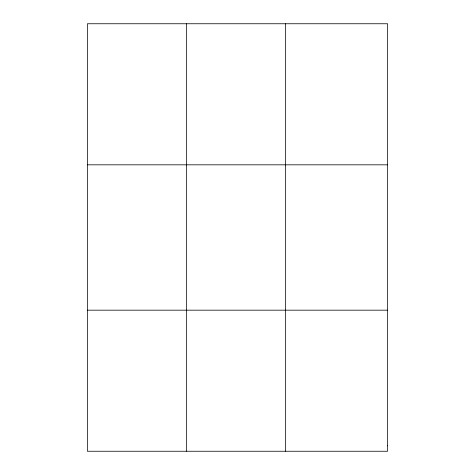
<?xml version="1.0" encoding="UTF-8"?>
<svg xmlns="http://www.w3.org/2000/svg" width="475" height="475" viewBox="0 0 475 475"><rect width="100%" height="100%" fill="white"/><g stroke="black" fill="none" stroke-linecap="round" stroke-linejoin="round"><path stroke-width="0.71" d="M186.467 451.25L186.467 23.75M285.528 451.25L285.528 23.75M87.412 164.825L387.588 164.825M87.412 310.175L387.588 310.175M387.588 445.823L387.588 451.25L87.412 451.25L87.412 23.75L387.588 23.75L387.588 445.823"/></g></svg>
